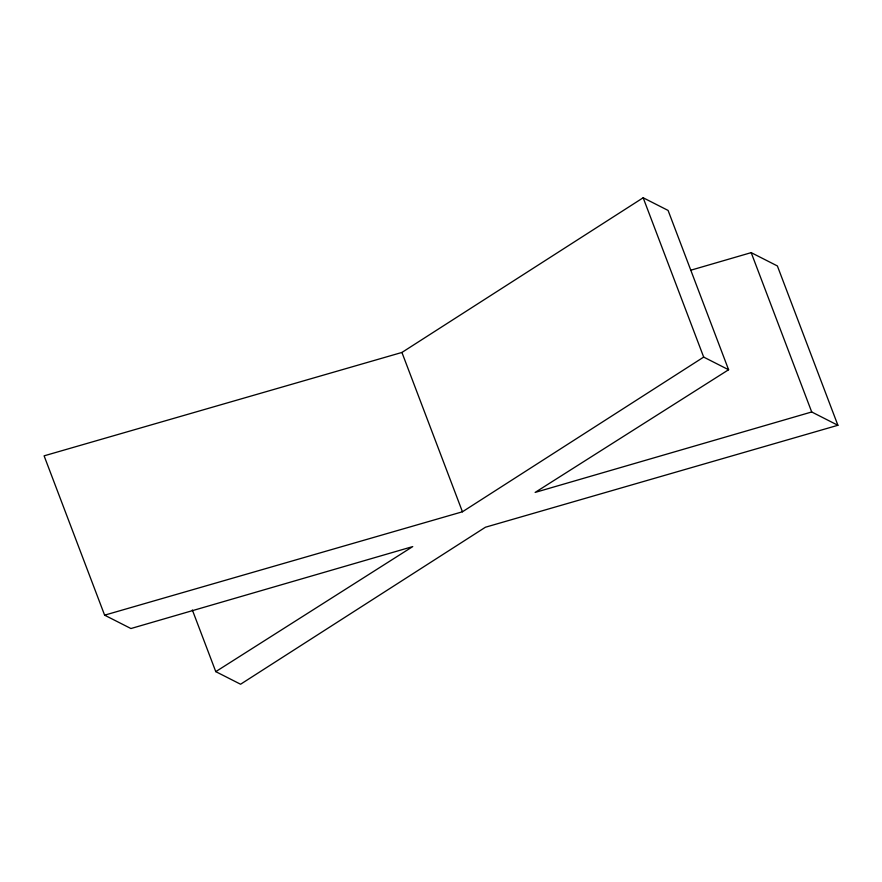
<?xml version="1.0" encoding="UTF-8"?>
<svg xmlns="http://www.w3.org/2000/svg" width="882" height="882" viewBox="0 0 882 882"><rect width="100%" height="100%" fill="white"/><g stroke="black" fill="none" stroke-linecap="round" stroke-linejoin="round"><path stroke-width="1.32" d="M215.77 671.632L412.743 546.586L130.933 628.535L104.616 615.162L44.1 455.84L401.927 352.447L643.165 197.766L668.082 210.423L728.598 369.745L535.131 492.421L811.705 411.971L837.9 425.278L485.431 527.227L240.577 684.234L215.77 671.632L192.342 609.958M104.616 615.162L462.444 511.781L703.682 357.089L728.598 369.745M690.606 270.267L751.188 252.638L777.384 265.956L837.9 425.278M751.188 252.638L811.705 411.971M643.165 197.766L703.682 357.089M401.927 352.447L462.444 511.781"/></g></svg>
